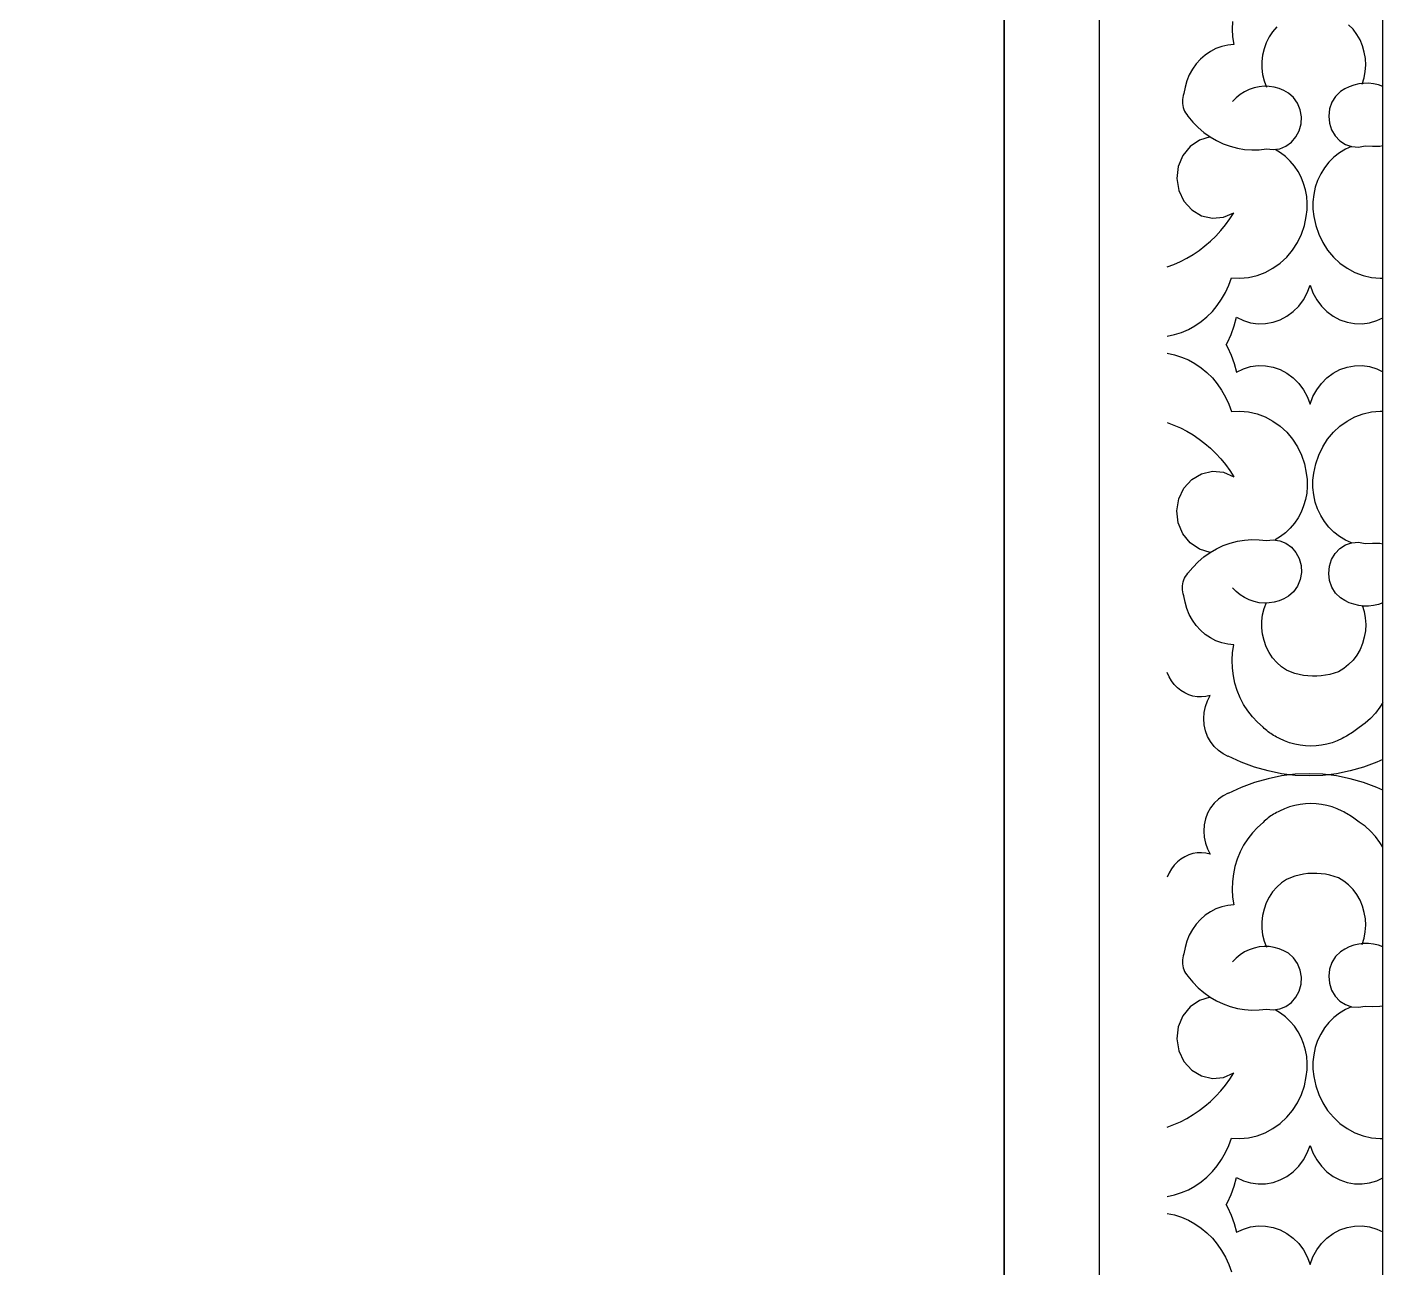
# Model space of a CAD drawing. Extents: x 1188826 to 1909461, y 608442 to 1651179.
# Drawn here: x 1660405.3 to 1660852.5, y 1030534 to 1030943.4 of the extents above; entities that cross this region are included whole.
import ezdxf

# ---------------------------------------------------------------- set-up
doc = ezdxf.new("R2010")
doc.units = 0
doc.header["$LTSCALE"] = 1000
doc.header["$MEASUREMENT"] = 0
doc.layers.add('窗', color=4, linetype='Continuous')
doc.layers.add('立面线', color=40, linetype='Continuous')

# ---------------------------------------------------------------- blocks, each defined once
blk = doc.blocks.new('EHYTERHT5EHTER')
at = {"layer": '窗', "ltscale": 3}
blk.add_lwpolyline([(77243.13, -229980.6), (76049.19, -229980.6), (76049.19, -231660.6), (77243.13, -231660.6)], close=True, dxfattribs=at)

msp = doc.modelspace()

# ---------------------------------------------------------------- linework, layer by layer
at = {"layer": '立面线'}
for p, q in [((1660727.68, 1028413.42), (1660727.66, 1032663.42)), ((1660758.89, 1032633.42), (1660758.89, 1028443.42)), ((1660852.52, 1028443.42), (1660852.52, 1032543.42)), ((1660802.91, 1030945.3), (1660802.82, 1030942.75)), ((1660802.82, 1030942.75), (1660802.97, 1030940.19)), ((1660817.52, 1030943.49), (1660816.16, 1030941.91)), ((1660842.67, 1030942.7), (1660841.23, 1030944.2)), ((1660843.93, 1030941.02), (1660842.67, 1030942.7)), ((1660802.97, 1030940.19), (1660803.34, 1030937.66)), ((1660814.04, 1030938.27), (1660813.31, 1030936.26)), ((1660814.99, 1030940.16), (1660814.04, 1030938.27)), ((1660816.16, 1030941.91), (1660814.99, 1030940.16)), ((1660844.98, 1030939.19), (1660843.93, 1030941.02)), ((1660845.8, 1030937.23), (1660844.98, 1030939.19)), ((1660793.91, 1030934.21), (1660792.34, 1030932.84)), ((1660795.62, 1030935.38), (1660793.91, 1030934.21)), ((1660797.44, 1030936.31), (1660795.62, 1030935.38)), ((1660799.35, 1030937.01), (1660797.44, 1030936.31)), ((1660801.33, 1030937.47), (1660799.35, 1030937.01)), ((1660803.34, 1030937.66), (1660801.33, 1030937.47)), ((1660812.82, 1030934.17), (1660812.58, 1030932.03)), ((1660813.31, 1030936.26), (1660812.82, 1030934.17)), ((1660846.4, 1030935.17), (1660845.8, 1030937.23)), ((1660846.75, 1030933.05), (1660846.4, 1030935.17)), ((1660789.71, 1030929.55), (1660788.68, 1030927.68)), ((1660790.93, 1030931.28), (1660789.71, 1030929.55)), ((1660792.34, 1030932.84), (1660790.93, 1030931.28)), ((1660812.58, 1030932.03), (1660812.59, 1030929.88)), ((1660812.59, 1030929.88), (1660812.85, 1030927.74)), ((1660846.7, 1030928.75), (1660846.85, 1030930.9)), ((1660846.85, 1030930.9), (1660846.75, 1030933.05)), ((1660787.86, 1030925.69), (1660787.27, 1030923.6)), ((1660788.68, 1030927.68), (1660787.86, 1030925.69)), ((1660812.85, 1030927.74), (1660813.35, 1030925.65)), ((1660813.35, 1030925.65), (1660814.09, 1030923.65)), ((1660844.56, 1030924.67), (1660842.97, 1030924.3)), ((1660846.18, 1030924.86), (1660844.56, 1030924.67)), ((1660845.67, 1030924.59), (1660846.31, 1030926.63)), ((1660847.81, 1030924.87), (1660846.18, 1030924.86)), ((1660846.31, 1030926.63), (1660846.7, 1030928.75)), ((1660849.44, 1030924.69), (1660847.81, 1030924.87)), ((1660851.03, 1030924.34), (1660849.44, 1030924.69)), ((1660852.52, 1030923.84), (1660851.03, 1030924.34)), ((1660786.52, 1030920.19), (1660786.42, 1030919.53)), ((1660786.68, 1030920.84), (1660786.52, 1030920.19)), ((1660786.9, 1030921.46), (1660786.68, 1030920.84)), ((1660787.27, 1030923.6), (1660786.9, 1030921.46)), ((1660804.16, 1030920.07), (1660802.95, 1030918.82)), ((1660805.49, 1030921.17), (1660804.16, 1030920.07)), ((1660806.93, 1030922.1), (1660805.49, 1030921.17)), ((1660808.45, 1030922.84), (1660806.93, 1030922.1)), ((1660810.05, 1030923.4), (1660808.45, 1030922.84)), ((1660811.69, 1030923.75), (1660810.05, 1030923.4)), ((1660813.36, 1030923.91), (1660811.69, 1030923.75)), ((1660815.03, 1030923.86), (1660813.36, 1030923.91)), ((1660816.69, 1030923.6), (1660815.03, 1030923.86)), ((1660818.31, 1030923.15), (1660816.69, 1030923.6)), ((1660819.87, 1030922.5), (1660818.31, 1030923.15)), ((1660821.36, 1030921.66), (1660819.87, 1030922.5)), ((1660823.04, 1030920.16), (1660821.36, 1030921.66)), ((1660824.35, 1030918.28), (1660823.04, 1030920.16)), ((1660836.91, 1030920.57), (1660835.7, 1030918.62)), ((1660838.52, 1030922.17), (1660836.91, 1030920.57)), ((1660839.93, 1030923.04), (1660838.52, 1030922.17)), ((1660841.42, 1030923.76), (1660839.93, 1030923.04)), ((1660842.97, 1030924.3), (1660841.42, 1030923.76)), ((1660786.42, 1030919.53), (1660786.38, 1030918.86)), ((1660786.38, 1030918.86), (1660786.41, 1030918.2)), ((1660786.41, 1030918.2), (1660786.49, 1030917.53)), ((1660786.49, 1030917.53), (1660786.64, 1030916.88)), ((1660786.64, 1030916.88), (1660786.85, 1030916.25)), ((1660786.85, 1030916.25), (1660787.12, 1030915.65)), ((1660787.12, 1030915.65), (1660787.44, 1030915.08)), ((1660825.23, 1030916.13), (1660824.35, 1030918.28)), ((1660825.63, 1030913.82), (1660825.23, 1030916.13)), ((1660834.93, 1030916.42), (1660834.65, 1030914.08)), ((1660835.7, 1030918.62), (1660834.93, 1030916.42)), ((1660787.44, 1030915.08), (1660787.82, 1030914.55)), ((1660787.82, 1030914.55), (1660788.24, 1030914.06)), ((1660788.24, 1030914.06), (1660789.85, 1030912.1)), ((1660789.85, 1030912.1), (1660791.61, 1030910.3)), ((1660824.91, 1030909.21), (1660825.52, 1030911.47)), ((1660825.52, 1030911.47), (1660825.63, 1030913.82)), ((1660834.65, 1030914.08), (1660834.88, 1030911.74)), ((1660834.88, 1030911.74), (1660835.6, 1030909.52)), ((1660791.61, 1030910.3), (1660793.5, 1030908.67)), ((1660795.6, 1030907.17), (1660792.05, 1030906.12)), ((1660793.5, 1030908.67), (1660795.52, 1030907.22)), ((1660795.52, 1030907.22), (1660795.6, 1030907.17)), ((1660795.6, 1030907.17), (1660797.65, 1030905.97)), ((1660822.36, 1030905.43), (1660823.84, 1030907.16)), ((1660823.84, 1030907.16), (1660824.91, 1030909.21)), ((1660835.6, 1030909.52), (1660836.78, 1030907.54)), ((1660836.78, 1030907.54), (1660838.35, 1030905.91)), ((1660788.94, 1030904), (1660786.53, 1030901)), ((1660792.05, 1030906.12), (1660788.94, 1030904)), ((1660797.65, 1030905.97), (1660799.87, 1030904.93)), ((1660799.87, 1030904.93), (1660802.17, 1030904.09)), ((1660802.17, 1030904.09), (1660804.52, 1030903.47)), ((1660804.52, 1030903.47), (1660806.92, 1030903.08)), ((1660806.92, 1030903.08), (1660809.34, 1030902.91)), ((1660809.34, 1030902.91), (1660811.76, 1030902.97)), ((1660811.76, 1030902.97), (1660814.17, 1030903.25)), ((1660814.17, 1030903.25), (1660816.34, 1030903)), ((1660816.34, 1030903), (1660818.5, 1030903.3)), ((1660818.77, 1030901.95), (1660816.99, 1030903.03)), ((1660818.5, 1030903.3), (1660820.55, 1030904.12)), ((1660820.55, 1030904.12), (1660822.36, 1030905.43)), ((1660840.14, 1030903.1), (1660838.18, 1030901.92)), ((1660838.35, 1030905.91), (1660840.22, 1030904.71)), ((1660842.22, 1030904.02), (1660840.14, 1030903.1)), ((1660840.22, 1030904.71), (1660842.22, 1030904.02)), ((1660842.22, 1030904.02), (1660842.3, 1030904)), ((1660842.3, 1030904), (1660844.48, 1030903.84)), ((1660844.48, 1030903.84), (1660846.63, 1030904.22)), ((1660846.63, 1030904.22), (1660849.05, 1030904.08)), ((1660849.05, 1030904.08), (1660851.48, 1030904.16)), ((1660851.48, 1030904.16), (1660852.52, 1030904.3)), ((1660786.53, 1030901), (1660785.05, 1030897.37)), ((1660820.44, 1030900.67), (1660818.77, 1030901.95)), ((1660821.97, 1030899.2), (1660820.44, 1030900.67)), ((1660823.34, 1030897.56), (1660821.97, 1030899.2)), ((1660824.54, 1030895.77), (1660823.34, 1030897.56)), ((1660834.72, 1030898.85), (1660833.26, 1030897)), ((1660836.37, 1030900.49), (1660834.72, 1030898.85)), ((1660838.18, 1030901.92), (1660836.37, 1030900.49)), ((1660785.05, 1030897.37), (1660784.61, 1030893.42)), ((1660784.61, 1030893.42), (1660785.25, 1030889.51)), ((1660825.56, 1030893.86), (1660824.54, 1030895.77)), ((1660826.38, 1030891.83), (1660825.56, 1030893.86)), ((1660832.02, 1030894.99), (1660831, 1030892.83)), ((1660833.26, 1030897), (1660832.02, 1030894.99)), ((1660785.25, 1030889.51), (1660786.92, 1030885.98)), ((1660826.99, 1030889.73), (1660826.38, 1030891.83)), ((1660827.39, 1030887.56), (1660826.99, 1030889.73)), ((1660830.23, 1030890.55), (1660829.71, 1030888.2)), ((1660831, 1030892.83), (1660830.23, 1030890.55)), ((1660786.92, 1030885.98), (1660789.48, 1030883.12)), ((1660827.57, 1030885.36), (1660827.39, 1030887.56)), ((1660827.53, 1030883.16), (1660827.57, 1030885.36)), ((1660829.71, 1030888.2), (1660829.46, 1030885.79)), ((1660829.46, 1030885.79), (1660829.47, 1030883.37)), ((1660789.48, 1030883.12), (1660792.7, 1030881.19)), ((1660792.7, 1030881.19), (1660796.3, 1030880.36)), ((1660796.3, 1030880.36), (1660799.97, 1030880.7)), ((1660799.97, 1030880.7), (1660803.38, 1030882.18)), ((1660800.58, 1030878.14), (1660802.03, 1030880.12)), ((1660802.03, 1030880.12), (1660803.38, 1030882.18)), ((1660826.63, 1030877.97), (1660827.27, 1030880.97)), ((1660827.27, 1030880.97), (1660827.53, 1030883.16)), ((1660829.47, 1030883.37), (1660829.74, 1030880.97)), ((1660829.74, 1030880.97), (1660830.38, 1030877.97)), ((1660797.37, 1030874.47), (1660799.02, 1030876.26)), ((1660799.02, 1030876.26), (1660800.58, 1030878.14)), ((1660825.64, 1030875.08), (1660826.63, 1030877.97)), ((1660830.38, 1030877.97), (1660831.37, 1030875.08)), ((1660791.9, 1030869.75), (1660793.81, 1030871.22)), ((1660793.81, 1030871.22), (1660795.63, 1030872.79)), ((1660795.63, 1030872.79), (1660797.37, 1030874.47)), ((1660822.7, 1030869.82), (1660824.32, 1030872.35)), ((1660824.32, 1030872.35), (1660825.64, 1030875.08)), ((1660831.37, 1030875.08), (1660832.68, 1030872.35)), ((1660832.68, 1030872.35), (1660834.31, 1030869.82)), ((1660785.77, 1030866.09), (1660787.88, 1030867.19)), ((1660787.88, 1030867.19), (1660789.92, 1030868.41)), ((1660789.92, 1030868.41), (1660791.9, 1030869.75)), ((1660818.64, 1030865.52), (1660820.8, 1030867.53)), ((1660820.8, 1030867.53), (1660822.7, 1030869.82)), ((1660834.31, 1030869.82), (1660836.21, 1030867.53)), ((1660836.21, 1030867.53), (1660838.37, 1030865.52)), ((1660781.41, 1030864.29), (1660783.62, 1030865.12)), ((1660783.62, 1030865.12), (1660785.77, 1030866.09)), ((1660811.02, 1030861.44), (1660813.71, 1030862.45)), ((1660813.71, 1030862.45), (1660816.27, 1030863.82)), ((1660816.27, 1030863.82), (1660818.64, 1030865.52)), ((1660838.37, 1030865.52), (1660840.74, 1030863.82)), ((1660840.74, 1030863.82), (1660843.29, 1030862.45)), ((1660843.29, 1030862.45), (1660845.99, 1030861.44)), ((1660800.61, 1030855.88), (1660801.68, 1030858.23)), ((1660801.68, 1030858.23), (1660802.54, 1030860.67)), ((1660802.54, 1030860.67), (1660805.39, 1030860.54)), ((1660805.39, 1030860.54), (1660808.23, 1030860.8)), ((1660808.23, 1030860.8), (1660811.02, 1030861.44)), ((1660827.57, 1030855.77), (1660828.5, 1030858.25)), ((1660828.5, 1030858.25), (1660829.44, 1030855.77)), ((1660845.99, 1030861.44), (1660848.78, 1030860.8)), ((1660848.78, 1030860.8), (1660851.62, 1030860.54)), ((1660851.62, 1030860.54), (1660852.52, 1030860.58)), ((1660797.9, 1030851.55), (1660799.34, 1030853.65)), ((1660799.34, 1030853.65), (1660800.61, 1030855.88)), ((1660824.75, 1030851.38), (1660826.31, 1030853.46)), ((1660826.31, 1030853.46), (1660827.57, 1030855.77)), ((1660829.44, 1030855.77), (1660830.7, 1030853.46)), ((1660830.7, 1030853.46), (1660832.26, 1030851.38)), ((1660794.5, 1030847.83), (1660796.27, 1030849.61)), ((1660796.27, 1030849.61), (1660797.9, 1030851.55)), ((1660820.88, 1030848.04), (1660822.93, 1030849.55)), ((1660822.93, 1030849.55), (1660824.75, 1030851.38)), ((1660832.26, 1030851.38), (1660834.08, 1030849.55)), ((1660834.08, 1030849.55), (1660836.13, 1030848.04)), ((1660788.36, 1030843.65), (1660790.52, 1030844.84)), ((1660790.52, 1030844.84), (1660792.57, 1030846.24)), ((1660792.57, 1030846.24), (1660794.5, 1030847.83)), ((1660802.51, 1030842.03), (1660803.5, 1030844.79)), ((1660803.5, 1030844.79), (1660804.23, 1030847.65)), ((1660804.23, 1030847.65), (1660806.5, 1030846.57)), ((1660806.5, 1030846.57), (1660808.89, 1030845.86)), ((1660808.89, 1030845.86), (1660811.36, 1030845.53)), ((1660811.36, 1030845.53), (1660813.84, 1030845.59)), ((1660813.84, 1030845.59), (1660816.29, 1030846.03)), ((1660816.29, 1030846.03), (1660818.65, 1030846.85)), ((1660818.65, 1030846.85), (1660820.88, 1030848.04)), ((1660836.13, 1030848.04), (1660838.36, 1030846.85)), ((1660838.36, 1030846.85), (1660840.72, 1030846.03)), ((1660840.72, 1030846.03), (1660843.17, 1030845.59)), ((1660843.17, 1030845.59), (1660845.65, 1030845.53)), ((1660845.65, 1030845.53), (1660848.11, 1030845.86)), ((1660848.11, 1030845.86), (1660850.51, 1030846.57)), ((1660850.51, 1030846.57), (1660852.52, 1030847.53)), ((1660781.41, 1030841.43), (1660783.79, 1030841.94)), ((1660783.79, 1030841.94), (1660786.11, 1030842.68)), ((1660786.11, 1030842.68), (1660788.36, 1030843.65)), ((1660800.79, 1030838.62), (1660801.26, 1030839.39)), ((1660801.26, 1030839.39), (1660802.51, 1030842.03)), ((1660781.41, 1030835.81), (1660783.79, 1030835.3)), ((1660783.79, 1030835.3), (1660786.11, 1030834.55)), ((1660800.79, 1030838.62), (1660801.26, 1030837.84)), ((1660801.26, 1030837.84), (1660802.51, 1030835.2)), ((1660802.51, 1030835.2), (1660803.5, 1030832.44)), ((1660786.11, 1030834.55), (1660788.36, 1030833.58)), ((1660788.36, 1030833.58), (1660790.52, 1030832.4)), ((1660790.52, 1030832.4), (1660792.57, 1030831)), ((1660792.57, 1030831), (1660794.5, 1030829.41)), ((1660803.5, 1030832.44), (1660804.23, 1030829.58)), ((1660804.23, 1030829.58), (1660806.5, 1030830.66)), ((1660806.5, 1030830.66), (1660808.89, 1030831.38)), ((1660808.89, 1030831.38), (1660811.36, 1030831.71)), ((1660811.36, 1030831.71), (1660813.84, 1030831.65)), ((1660813.84, 1030831.65), (1660816.29, 1030831.21)), ((1660816.29, 1030831.21), (1660818.65, 1030830.38)), ((1660838.36, 1030830.38), (1660840.72, 1030831.21)), ((1660840.72, 1030831.21), (1660843.17, 1030831.65)), ((1660843.17, 1030831.65), (1660845.65, 1030831.71)), ((1660845.65, 1030831.71), (1660848.11, 1030831.38)), ((1660848.11, 1030831.38), (1660850.51, 1030830.66)), ((1660850.51, 1030830.66), (1660852.52, 1030829.71)), ((1660794.5, 1030829.41), (1660796.27, 1030827.63)), ((1660796.27, 1030827.63), (1660797.9, 1030825.68)), ((1660818.65, 1030830.38), (1660820.88, 1030829.2)), ((1660820.88, 1030829.2), (1660822.93, 1030827.68)), ((1660822.93, 1030827.68), (1660824.75, 1030825.86)), ((1660832.26, 1030825.86), (1660834.08, 1030827.68)), ((1660834.08, 1030827.68), (1660836.13, 1030829.2)), ((1660836.13, 1030829.2), (1660838.36, 1030830.38)), ((1660797.9, 1030825.68), (1660799.34, 1030823.58)), ((1660799.34, 1030823.58), (1660800.61, 1030821.35)), ((1660824.75, 1030825.86), (1660826.31, 1030823.77)), ((1660826.31, 1030823.77), (1660827.57, 1030821.47)), ((1660829.44, 1030821.47), (1660830.7, 1030823.77)), ((1660830.7, 1030823.77), (1660832.26, 1030825.86)), ((1660800.61, 1030821.35), (1660801.68, 1030819)), ((1660801.68, 1030819), (1660802.54, 1030816.56)), ((1660827.57, 1030821.47), (1660828.5, 1030818.98)), ((1660828.5, 1030818.98), (1660829.44, 1030821.47)), ((1660781.41, 1030812.95), (1660783.62, 1030812.11)), ((1660802.54, 1030816.56), (1660805.39, 1030816.69)), ((1660805.39, 1030816.69), (1660808.23, 1030816.44)), ((1660808.23, 1030816.44), (1660811.02, 1030815.8)), ((1660811.02, 1030815.8), (1660813.71, 1030814.79)), ((1660813.71, 1030814.79), (1660816.27, 1030813.42)), ((1660816.27, 1030813.42), (1660818.64, 1030811.72)), ((1660838.37, 1030811.72), (1660840.74, 1030813.42)), ((1660840.74, 1030813.42), (1660843.29, 1030814.79)), ((1660843.29, 1030814.79), (1660845.99, 1030815.8)), ((1660845.99, 1030815.8), (1660848.78, 1030816.44)), ((1660848.78, 1030816.44), (1660851.62, 1030816.69)), ((1660851.62, 1030816.69), (1660852.52, 1030816.65)), ((1660783.62, 1030812.11), (1660785.77, 1030811.14)), ((1660785.77, 1030811.14), (1660787.88, 1030810.05)), ((1660787.88, 1030810.05), (1660789.92, 1030808.83)), ((1660789.92, 1030808.83), (1660791.9, 1030807.48)), ((1660818.64, 1030811.72), (1660820.8, 1030809.7)), ((1660820.8, 1030809.7), (1660822.7, 1030807.41)), ((1660834.31, 1030807.41), (1660836.21, 1030809.7)), ((1660836.21, 1030809.7), (1660838.37, 1030811.72)), ((1660791.9, 1030807.48), (1660793.81, 1030806.02)), ((1660793.81, 1030806.02), (1660795.63, 1030804.45)), ((1660795.63, 1030804.45), (1660797.37, 1030802.76)), ((1660822.7, 1030807.41), (1660824.32, 1030804.88)), ((1660824.32, 1030804.88), (1660825.64, 1030802.15)), ((1660831.37, 1030802.15), (1660832.68, 1030804.88)), ((1660832.68, 1030804.88), (1660834.31, 1030807.41)), ((1660797.37, 1030802.76), (1660799.02, 1030800.98)), ((1660799.02, 1030800.98), (1660800.58, 1030799.09)), ((1660825.64, 1030802.15), (1660826.63, 1030799.27)), ((1660826.63, 1030799.27), (1660827.27, 1030796.27)), ((1660829.74, 1030796.27), (1660830.38, 1030799.27)), ((1660830.38, 1030799.27), (1660831.37, 1030802.15)), ((1660789.48, 1030794.12), (1660792.7, 1030796.04)), ((1660792.7, 1030796.04), (1660796.3, 1030796.88)), ((1660796.3, 1030796.88), (1660799.97, 1030796.54)), ((1660799.97, 1030796.54), (1660803.38, 1030795.06)), ((1660800.58, 1030799.09), (1660802.03, 1030797.12)), ((1660802.03, 1030797.12), (1660803.38, 1030795.06)), ((1660827.27, 1030796.27), (1660827.53, 1030794.08)), ((1660829.47, 1030793.87), (1660829.74, 1030796.27)), ((1660785.25, 1030787.72), (1660786.92, 1030791.26)), ((1660786.92, 1030791.26), (1660789.48, 1030794.12)), ((1660827.57, 1030791.87), (1660827.39, 1030789.67)), ((1660827.53, 1030794.08), (1660827.57, 1030791.87)), ((1660829.46, 1030791.44), (1660829.47, 1030793.87)), ((1660829.71, 1030789.04), (1660829.46, 1030791.44)), ((1660784.61, 1030783.81), (1660785.25, 1030787.72)), ((1660826.99, 1030787.51), (1660826.38, 1030785.4)), ((1660827.39, 1030789.67), (1660826.99, 1030787.51)), ((1660830.23, 1030786.68), (1660829.71, 1030789.04)), ((1660831, 1030784.41), (1660830.23, 1030786.68)), ((1660785.05, 1030779.87), (1660784.61, 1030783.81)), ((1660824.54, 1030781.46), (1660823.34, 1030779.67)), ((1660825.56, 1030783.38), (1660824.54, 1030781.46)), ((1660826.38, 1030785.4), (1660825.56, 1030783.38)), ((1660832.02, 1030782.25), (1660831, 1030784.41)), ((1660833.26, 1030780.23), (1660832.02, 1030782.25)), ((1660786.53, 1030776.24), (1660785.05, 1030779.87)), ((1660821.97, 1030778.04), (1660820.44, 1030776.57)), ((1660823.34, 1030779.67), (1660821.97, 1030778.04)), ((1660834.72, 1030778.39), (1660833.26, 1030780.23)), ((1660836.37, 1030776.74), (1660834.72, 1030778.39)), ((1660788.94, 1030773.23), (1660786.53, 1030776.24)), ((1660792.05, 1030771.11), (1660788.94, 1030773.23)), ((1660797.65, 1030771.26), (1660799.87, 1030772.31)), ((1660799.87, 1030772.31), (1660802.17, 1030773.15)), ((1660802.17, 1030773.15), (1660804.52, 1030773.76)), ((1660804.52, 1030773.76), (1660806.92, 1030774.16)), ((1660806.92, 1030774.16), (1660809.34, 1030774.33)), ((1660809.34, 1030774.33), (1660811.76, 1030774.27)), ((1660811.76, 1030774.27), (1660814.17, 1030773.98)), ((1660814.17, 1030773.98), (1660816.34, 1030774.23)), ((1660816.34, 1030774.23), (1660818.5, 1030773.94)), ((1660818.77, 1030775.29), (1660816.99, 1030774.2)), ((1660818.5, 1030773.94), (1660820.55, 1030773.12)), ((1660820.44, 1030776.57), (1660818.77, 1030775.29)), ((1660820.55, 1030773.12), (1660822.36, 1030771.8)), ((1660838.18, 1030775.32), (1660836.37, 1030776.74)), ((1660840.14, 1030774.14), (1660838.18, 1030775.32)), ((1660838.35, 1030771.33), (1660840.22, 1030772.53)), ((1660842.22, 1030773.21), (1660840.14, 1030774.14)), ((1660840.22, 1030772.53), (1660842.22, 1030773.21)), ((1660842.22, 1030773.21), (1660842.3, 1030773.23)), ((1660842.3, 1030773.23), (1660844.48, 1030773.4)), ((1660844.48, 1030773.4), (1660846.63, 1030773.02)), ((1660846.63, 1030773.02), (1660849.05, 1030773.16)), ((1660849.05, 1030773.16), (1660851.48, 1030773.07)), ((1660851.48, 1030773.07), (1660852.52, 1030772.94)), ((1660791.61, 1030766.94), (1660793.5, 1030768.57)), ((1660795.6, 1030770.07), (1660792.05, 1030771.11)), ((1660793.5, 1030768.57), (1660795.52, 1030770.01)), ((1660795.52, 1030770.01), (1660795.6, 1030770.07)), ((1660795.6, 1030770.07), (1660797.65, 1030771.26)), ((1660822.36, 1030771.8), (1660823.84, 1030770.08)), ((1660823.84, 1030770.08), (1660824.91, 1030768.03)), ((1660824.91, 1030768.03), (1660825.52, 1030765.77)), ((1660835.6, 1030767.71), (1660836.78, 1030769.69)), ((1660836.78, 1030769.69), (1660838.35, 1030771.33)), ((1660788.24, 1030763.18), (1660789.85, 1030765.14)), ((1660789.85, 1030765.14), (1660791.61, 1030766.94)), ((1660825.63, 1030763.42), (1660825.23, 1030761.11)), ((1660825.52, 1030765.77), (1660825.63, 1030763.42)), ((1660834.65, 1030763.15), (1660834.88, 1030765.49)), ((1660834.88, 1030765.49), (1660835.6, 1030767.71)), ((1660786.38, 1030758.37), (1660786.41, 1030759.04)), ((1660786.41, 1030759.04), (1660786.49, 1030759.7)), ((1660786.49, 1030759.7), (1660786.64, 1030760.35)), ((1660786.64, 1030760.35), (1660786.85, 1030760.98)), ((1660786.85, 1030760.98), (1660787.12, 1030761.58)), ((1660787.12, 1030761.58), (1660787.44, 1030762.16)), ((1660787.44, 1030762.16), (1660787.82, 1030762.69)), ((1660787.82, 1030762.69), (1660788.24, 1030763.18)), ((1660824.35, 1030758.95), (1660823.04, 1030757.08)), ((1660825.23, 1030761.11), (1660824.35, 1030758.95)), ((1660834.93, 1030760.82), (1660834.65, 1030763.15)), ((1660835.7, 1030758.61), (1660834.93, 1030760.82)), ((1660786.42, 1030757.7), (1660786.38, 1030758.37)), ((1660786.52, 1030757.04), (1660786.42, 1030757.7)), ((1660786.68, 1030756.4), (1660786.52, 1030757.04)), ((1660786.9, 1030755.77), (1660786.68, 1030756.4)), ((1660787.27, 1030753.63), (1660786.9, 1030755.77)), ((1660804.16, 1030757.16), (1660802.95, 1030758.42)), ((1660805.49, 1030756.07), (1660804.16, 1030757.16)), ((1660806.93, 1030755.14), (1660805.49, 1030756.07)), ((1660808.45, 1030754.39), (1660806.93, 1030755.14)), ((1660810.05, 1030753.84), (1660808.45, 1030754.39)), ((1660819.87, 1030754.74), (1660818.31, 1030754.09)), ((1660821.36, 1030755.58), (1660819.87, 1030754.74)), ((1660823.04, 1030757.08), (1660821.36, 1030755.58)), ((1660836.91, 1030756.66), (1660835.7, 1030758.61)), ((1660838.52, 1030755.07), (1660836.91, 1030756.66)), ((1660839.93, 1030754.19), (1660838.52, 1030755.07)), ((1660787.86, 1030751.55), (1660787.27, 1030753.63)), ((1660788.68, 1030749.56), (1660787.86, 1030751.55)), ((1660811.69, 1030753.48), (1660810.05, 1030753.84)), ((1660813.36, 1030753.33), (1660811.69, 1030753.48)), ((1660812.85, 1030749.5), (1660813.35, 1030751.58)), ((1660813.35, 1030751.58), (1660814.09, 1030753.58)), ((1660815.03, 1030753.38), (1660813.36, 1030753.33)), ((1660816.69, 1030753.63), (1660815.03, 1030753.38)), ((1660818.31, 1030754.09), (1660816.69, 1030753.63)), ((1660841.42, 1030753.48), (1660839.93, 1030754.19)), ((1660842.97, 1030752.94), (1660841.42, 1030753.48)), ((1660844.56, 1030752.57), (1660842.97, 1030752.94)), ((1660846.18, 1030752.38), (1660844.56, 1030752.57)), ((1660845.67, 1030752.64), (1660846.31, 1030750.6)), ((1660847.81, 1030752.37), (1660846.18, 1030752.38)), ((1660846.31, 1030750.6), (1660846.7, 1030748.49)), ((1660849.44, 1030752.54), (1660847.81, 1030752.37)), ((1660851.03, 1030752.89), (1660849.44, 1030752.54)), ((1660852.52, 1030753.4), (1660851.03, 1030752.89)), ((1660789.71, 1030747.68), (1660788.68, 1030749.56)), ((1660790.93, 1030745.96), (1660789.71, 1030747.68)), ((1660792.34, 1030744.39), (1660790.93, 1030745.96)), ((1660812.58, 1030745.2), (1660812.59, 1030747.36)), ((1660812.59, 1030747.36), (1660812.85, 1030749.5)), ((1660846.7, 1030748.49), (1660846.85, 1030746.34)), ((1660846.85, 1030746.34), (1660846.75, 1030744.19)), ((1660793.91, 1030743.02), (1660792.34, 1030744.39)), ((1660795.62, 1030741.86), (1660793.91, 1030743.02)), ((1660797.44, 1030740.92), (1660795.62, 1030741.86)), ((1660812.82, 1030743.06), (1660812.58, 1030745.2)), ((1660813.31, 1030740.97), (1660812.82, 1030743.06)), ((1660814.04, 1030738.97), (1660813.31, 1030740.97)), ((1660846.4, 1030742.07), (1660845.8, 1030740.01)), ((1660846.75, 1030744.19), (1660846.4, 1030742.07)), ((1660799.35, 1030740.22), (1660797.44, 1030740.92)), ((1660801.33, 1030739.77), (1660799.35, 1030740.22)), ((1660803.34, 1030739.57), (1660801.33, 1030739.77)), ((1660802.82, 1030734.49), (1660802.97, 1030737.04)), ((1660802.97, 1030737.04), (1660803.34, 1030739.57)), ((1660814.99, 1030737.07), (1660814.04, 1030738.97)), ((1660816.16, 1030735.32), (1660814.99, 1030737.07)), ((1660844.98, 1030738.05), (1660843.93, 1030736.21)), ((1660845.8, 1030740.01), (1660844.98, 1030738.05)), ((1660802.91, 1030731.93), (1660802.82, 1030734.49)), ((1660817.52, 1030733.75), (1660816.16, 1030735.32)), ((1660819.05, 1030732.36), (1660817.52, 1030733.75)), ((1660820.73, 1030731.2), (1660819.05, 1030732.36)), ((1660841.23, 1030733.04), (1660839.63, 1030731.75)), ((1660842.67, 1030734.54), (1660841.23, 1030733.04)), ((1660843.93, 1030736.21), (1660842.67, 1030734.54)), ((1660782.02, 1030729.02), (1660781.41, 1030730.43)), ((1660782.79, 1030727.71), (1660782.02, 1030729.02)), ((1660783.7, 1030726.5), (1660782.79, 1030727.71)), ((1660803.21, 1030729.4), (1660802.91, 1030731.93)), ((1660803.74, 1030726.9), (1660803.21, 1030729.4)), ((1660822.1, 1030730.63), (1660820.73, 1030731.2)), ((1660823.5, 1030730.16), (1660822.1, 1030730.63)), ((1660824.92, 1030729.78), (1660823.5, 1030730.16)), ((1660826.36, 1030729.49), (1660824.92, 1030729.78)), ((1660827.81, 1030729.3), (1660826.36, 1030729.49)), ((1660829.27, 1030729.21), (1660827.81, 1030729.3)), ((1660830.73, 1030729.21), (1660829.27, 1030729.21)), ((1660832.19, 1030729.32), (1660830.73, 1030729.21)), ((1660833.65, 1030729.52), (1660832.19, 1030729.32)), ((1660835.08, 1030729.81), (1660833.65, 1030729.52)), ((1660836.5, 1030730.2), (1660835.08, 1030729.81)), ((1660837.89, 1030730.69), (1660836.5, 1030730.2)), ((1660839.63, 1030731.75), (1660837.89, 1030730.69)), ((1660784.74, 1030725.42), (1660783.7, 1030726.5)), ((1660785.9, 1030724.49), (1660784.74, 1030725.42)), ((1660787.15, 1030723.71), (1660785.9, 1030724.49)), ((1660788.48, 1030723.11), (1660787.15, 1030723.71)), ((1660789.86, 1030722.68), (1660788.48, 1030723.11)), ((1660804.48, 1030724.47), (1660803.74, 1030726.9)), ((1660805.44, 1030722.13), (1660804.48, 1030724.47)), ((1660791.29, 1030722.44), (1660789.86, 1030722.68)), ((1660792.73, 1030722.39), (1660791.29, 1030722.44)), ((1660794.17, 1030722.53), (1660792.73, 1030722.39)), ((1660793.55, 1030717.24), (1660793.96, 1030719.22)), ((1660793.96, 1030719.22), (1660794.64, 1030721.1)), ((1660795.58, 1030722.85), (1660794.17, 1030722.53)), ((1660794.64, 1030721.1), (1660795.58, 1030722.85)), ((1660806.59, 1030719.89), (1660805.44, 1030722.13)), ((1660807.94, 1030717.79), (1660806.59, 1030719.89)), ((1660851.54, 1030718.99), (1660850.08, 1030717.05)), ((1660852.52, 1030720.6), (1660851.54, 1030718.99)), ((1660793.42, 1030715.23), (1660793.55, 1030717.24)), ((1660793.57, 1030713.21), (1660793.42, 1030715.23)), ((1660809.47, 1030715.83), (1660807.94, 1030717.79)), ((1660811.16, 1030714.03), (1660809.47, 1030715.83)), ((1660848.43, 1030715.27), (1660846.64, 1030713.68)), ((1660850.08, 1030717.05), (1660848.43, 1030715.27)), ((1660794.01, 1030711.24), (1660793.57, 1030713.21)), ((1660794.71, 1030709.37), (1660794.01, 1030711.24)), ((1660813, 1030712.42), (1660811.16, 1030714.03)), ((1660813.4, 1030712.02), (1660813, 1030712.42)), ((1660813.81, 1030711.64), (1660813.4, 1030712.02)), ((1660814.23, 1030711.27), (1660813.81, 1030711.64)), ((1660814.66, 1030710.92), (1660814.23, 1030711.27)), ((1660815.1, 1030710.59), (1660814.66, 1030710.92)), ((1660815.56, 1030710.27), (1660815.1, 1030710.59)), ((1660816.02, 1030709.96), (1660815.56, 1030710.27)), ((1660816.49, 1030709.67), (1660816.02, 1030709.96)), ((1660816.97, 1030709.4), (1660816.49, 1030709.67)), ((1660841.05, 1030709.76), (1660840.57, 1030709.48)), ((1660841.52, 1030710.05), (1660841.05, 1030709.76)), ((1660841.99, 1030710.34), (1660841.52, 1030710.05)), ((1660842.45, 1030710.65), (1660841.99, 1030710.34)), ((1660842.91, 1030710.96), (1660842.45, 1030710.65)), ((1660843.37, 1030711.28), (1660842.91, 1030710.96)), ((1660843.82, 1030711.61), (1660843.37, 1030711.28)), ((1660844.26, 1030711.95), (1660843.82, 1030711.61)), ((1660844.7, 1030712.29), (1660844.26, 1030711.95)), ((1660846.64, 1030713.68), (1660844.7, 1030712.29)), ((1660795.67, 1030707.63), (1660794.71, 1030709.37)), ((1660796.86, 1030706.07), (1660795.67, 1030707.63)), ((1660798.25, 1030704.72), (1660796.86, 1030706.07)), ((1660817.46, 1030709.15), (1660816.97, 1030709.4)), ((1660817.95, 1030708.91), (1660817.46, 1030709.15)), ((1660818.45, 1030708.7), (1660817.95, 1030708.91)), ((1660820.09, 1030707.93), (1660818.45, 1030708.7)), ((1660821.77, 1030707.29), (1660820.09, 1030707.93)), ((1660823.49, 1030706.79), (1660821.77, 1030707.29)), ((1660825.24, 1030706.43), (1660823.49, 1030706.79)), ((1660827, 1030706.22), (1660825.24, 1030706.43)), ((1660828.78, 1030706.15), (1660827, 1030706.22)), ((1660830.56, 1030706.22), (1660828.78, 1030706.15)), ((1660832.33, 1030706.43), (1660830.56, 1030706.22)), ((1660834.08, 1030706.79), (1660832.33, 1030706.43)), ((1660835.8, 1030707.29), (1660834.08, 1030706.79)), ((1660837.48, 1030707.93), (1660835.8, 1030707.29)), ((1660839.11, 1030708.7), (1660837.48, 1030707.93)), ((1660839.6, 1030708.95), (1660839.11, 1030708.7)), ((1660840.09, 1030709.21), (1660839.6, 1030708.95)), ((1660840.57, 1030709.48), (1660840.09, 1030709.21)), ((1660799.82, 1030703.61), (1660798.25, 1030704.72)), ((1660801.53, 1030702.77), (1660799.82, 1030703.61)), ((1660805.83, 1030700.84), (1660801.53, 1030702.81)), ((1660810.21, 1030699.22), (1660805.83, 1030700.84)), ((1660850.52, 1030700.84), (1660846.14, 1030699.22)), ((1660852.52, 1030701.76), (1660850.52, 1030700.84)), ((1660814.64, 1030697.96), (1660810.21, 1030699.22)), ((1660819.13, 1030697.05), (1660814.64, 1030697.96)), ((1660819.13, 1030696.32), (1660814.64, 1030695.41)), ((1660823.64, 1030696.5), (1660819.13, 1030697.05)), ((1660823.64, 1030696.87), (1660819.13, 1030696.32)), ((1660828.17, 1030697.05), (1660823.64, 1030696.87)), ((1660828.17, 1030696.32), (1660823.64, 1030696.5)), ((1660832.7, 1030696.87), (1660828.17, 1030697.05)), ((1660832.7, 1030696.5), (1660828.17, 1030696.32)), ((1660837.22, 1030697.05), (1660832.7, 1030696.5)), ((1660837.22, 1030696.32), (1660832.7, 1030696.87)), ((1660841.7, 1030697.96), (1660837.22, 1030697.05)), ((1660841.7, 1030695.41), (1660837.22, 1030696.32)), ((1660846.14, 1030699.22), (1660841.7, 1030697.96)), ((1660805.83, 1030692.52), (1660801.53, 1030690.55)), ((1660810.21, 1030694.15), (1660805.83, 1030692.52)), ((1660814.64, 1030695.41), (1660810.21, 1030694.15)), ((1660846.14, 1030694.15), (1660841.7, 1030695.41)), ((1660850.52, 1030692.52), (1660846.14, 1030694.15)), ((1660852.52, 1030691.6), (1660850.52, 1030692.52)), ((1660798.25, 1030688.65), (1660796.86, 1030687.3)), ((1660799.82, 1030689.75), (1660798.25, 1030688.65)), ((1660801.53, 1030690.59), (1660799.82, 1030689.75)), ((1660794.71, 1030684), (1660794.01, 1030682.12)), ((1660795.67, 1030685.74), (1660794.71, 1030684)), ((1660796.86, 1030687.3), (1660795.67, 1030685.74)), ((1660815.56, 1030683.1), (1660815.1, 1030682.78)), ((1660816.02, 1030683.41), (1660815.56, 1030683.1)), ((1660816.49, 1030683.7), (1660816.02, 1030683.41)), ((1660816.97, 1030683.97), (1660816.49, 1030683.7)), ((1660817.46, 1030684.22), (1660816.97, 1030683.97)), ((1660817.95, 1030684.45), (1660817.46, 1030684.22)), ((1660818.45, 1030684.67), (1660817.95, 1030684.45)), ((1660820.09, 1030685.44), (1660818.45, 1030684.67)), ((1660821.77, 1030686.08), (1660820.09, 1030685.44)), ((1660823.49, 1030686.58), (1660821.77, 1030686.08)), ((1660825.24, 1030686.93), (1660823.49, 1030686.58)), ((1660827, 1030687.15), (1660825.24, 1030686.93)), ((1660828.78, 1030687.22), (1660827, 1030687.15)), ((1660830.56, 1030687.15), (1660828.78, 1030687.22)), ((1660832.33, 1030686.93), (1660830.56, 1030687.15)), ((1660834.08, 1030686.58), (1660832.33, 1030686.93)), ((1660835.8, 1030686.08), (1660834.08, 1030686.58)), ((1660837.48, 1030685.44), (1660835.8, 1030686.08)), ((1660839.11, 1030684.67), (1660837.48, 1030685.44)), ((1660839.6, 1030684.42), (1660839.11, 1030684.67)), ((1660840.09, 1030684.16), (1660839.6, 1030684.42)), ((1660840.57, 1030683.89), (1660840.09, 1030684.16)), ((1660841.05, 1030683.61), (1660840.57, 1030683.89)), ((1660841.52, 1030683.32), (1660841.05, 1030683.61)), ((1660841.99, 1030683.03), (1660841.52, 1030683.32)), ((1660842.45, 1030682.72), (1660841.99, 1030683.03)), ((1660793.57, 1030680.16), (1660793.42, 1030678.14)), ((1660794.01, 1030682.12), (1660793.57, 1030680.16)), ((1660811.16, 1030679.33), (1660809.47, 1030677.54)), ((1660813, 1030680.95), (1660811.16, 1030679.33)), ((1660813.4, 1030681.34), (1660813, 1030680.95)), ((1660813.81, 1030681.73), (1660813.4, 1030681.34)), ((1660814.23, 1030682.09), (1660813.81, 1030681.73)), ((1660814.66, 1030682.45), (1660814.23, 1030682.09)), ((1660815.1, 1030682.78), (1660814.66, 1030682.45)), ((1660842.91, 1030682.41), (1660842.45, 1030682.72)), ((1660843.37, 1030682.09), (1660842.91, 1030682.41)), ((1660843.82, 1030681.76), (1660843.37, 1030682.09)), ((1660844.26, 1030681.42), (1660843.82, 1030681.76)), ((1660844.7, 1030681.08), (1660844.26, 1030681.42)), ((1660846.64, 1030679.69), (1660844.7, 1030681.08)), ((1660848.43, 1030678.1), (1660846.64, 1030679.69)), ((1660793.42, 1030678.14), (1660793.55, 1030676.12)), ((1660793.55, 1030676.12), (1660793.96, 1030674.15)), ((1660793.96, 1030674.15), (1660794.64, 1030672.27)), ((1660807.94, 1030675.58), (1660806.59, 1030673.48)), ((1660809.47, 1030677.54), (1660807.94, 1030675.58)), ((1660850.08, 1030676.32), (1660848.43, 1030678.1)), ((1660851.54, 1030674.38), (1660850.08, 1030676.32)), ((1660852.52, 1030672.77), (1660851.54, 1030674.38)), ((1660787.15, 1030669.65), (1660785.9, 1030668.88)), ((1660788.48, 1030670.26), (1660787.15, 1030669.65)), ((1660789.86, 1030670.69), (1660788.48, 1030670.26)), ((1660791.29, 1030670.93), (1660789.86, 1030670.69)), ((1660792.73, 1030670.98), (1660791.29, 1030670.93)), ((1660794.17, 1030670.84), (1660792.73, 1030670.98)), ((1660795.58, 1030670.52), (1660794.17, 1030670.84)), ((1660794.64, 1030672.27), (1660795.58, 1030670.52)), ((1660805.44, 1030671.24), (1660804.48, 1030668.9)), ((1660806.59, 1030673.48), (1660805.44, 1030671.24)), ((1660782.79, 1030665.66), (1660782.02, 1030664.34)), ((1660783.7, 1030666.87), (1660782.79, 1030665.66)), ((1660784.74, 1030667.95), (1660783.7, 1030666.87)), ((1660785.9, 1030668.88), (1660784.74, 1030667.95)), ((1660803.74, 1030666.47), (1660803.21, 1030663.97)), ((1660804.48, 1030668.9), (1660803.74, 1030666.47)), ((1660782.02, 1030664.34), (1660781.41, 1030662.94)), ((1660802.91, 1030661.44), (1660802.82, 1030658.88)), ((1660803.21, 1030663.97), (1660802.91, 1030661.44)), ((1660819.05, 1030661), (1660817.52, 1030659.62)), ((1660820.73, 1030662.17), (1660819.05, 1030661)), ((1660822.1, 1030662.74), (1660820.73, 1030662.17)), ((1660823.5, 1030663.21), (1660822.1, 1030662.74)), ((1660824.92, 1030663.59), (1660823.5, 1030663.21)), ((1660826.36, 1030663.88), (1660824.92, 1030663.59)), ((1660827.81, 1030664.07), (1660826.36, 1030663.88)), ((1660829.27, 1030664.16), (1660827.81, 1030664.07)), ((1660830.73, 1030664.15), (1660829.27, 1030664.16)), ((1660832.19, 1030664.05), (1660830.73, 1030664.15)), ((1660833.65, 1030663.85), (1660832.19, 1030664.05)), ((1660835.08, 1030663.56), (1660833.65, 1030663.85)), ((1660836.5, 1030663.16), (1660835.08, 1030663.56)), ((1660837.89, 1030662.68), (1660836.5, 1030663.16)), ((1660839.63, 1030661.62), (1660837.89, 1030662.68)), ((1660841.23, 1030660.33), (1660839.63, 1030661.62)), ((1660802.82, 1030658.88), (1660802.97, 1030656.32)), ((1660802.97, 1030656.32), (1660803.34, 1030653.8)), ((1660814.99, 1030656.29), (1660814.04, 1030654.4)), ((1660816.16, 1030658.04), (1660814.99, 1030656.29)), ((1660817.52, 1030659.62), (1660816.16, 1030658.04)), ((1660842.67, 1030658.83), (1660841.23, 1030660.33)), ((1660843.93, 1030657.15), (1660842.67, 1030658.83)), ((1660844.98, 1030655.32), (1660843.93, 1030657.15)), ((1660797.44, 1030652.45), (1660795.62, 1030651.51)), ((1660799.35, 1030653.15), (1660797.44, 1030652.45)), ((1660801.33, 1030653.6), (1660799.35, 1030653.15)), ((1660803.34, 1030653.8), (1660801.33, 1030653.6)), ((1660813.31, 1030652.39), (1660812.82, 1030650.3)), ((1660814.04, 1030654.4), (1660813.31, 1030652.39)), ((1660845.8, 1030653.36), (1660844.98, 1030655.32)), ((1660846.4, 1030651.3), (1660845.8, 1030653.36)), ((1660790.93, 1030647.41), (1660789.71, 1030645.68)), ((1660792.34, 1030648.97), (1660790.93, 1030647.41)), ((1660793.91, 1030650.35), (1660792.34, 1030648.97)), ((1660795.62, 1030651.51), (1660793.91, 1030650.35)), ((1660812.82, 1030650.3), (1660812.58, 1030648.16)), ((1660812.58, 1030648.16), (1660812.59, 1030646.01)), ((1660846.75, 1030649.18), (1660846.4, 1030651.3)), ((1660846.85, 1030647.03), (1660846.75, 1030649.18)), ((1660788.68, 1030643.81), (1660787.86, 1030641.82)), ((1660789.71, 1030645.68), (1660788.68, 1030643.81)), ((1660812.59, 1030646.01), (1660812.85, 1030643.87)), ((1660812.85, 1030643.87), (1660813.35, 1030641.79)), ((1660845.67, 1030640.72), (1660846.31, 1030642.77)), ((1660846.31, 1030642.77), (1660846.7, 1030644.88)), ((1660846.7, 1030644.88), (1660846.85, 1030647.03)), ((1660787.27, 1030639.74), (1660786.9, 1030637.59)), ((1660787.86, 1030641.82), (1660787.27, 1030639.74)), ((1660806.93, 1030638.23), (1660805.49, 1030637.3)), ((1660808.45, 1030638.98), (1660806.93, 1030638.23)), ((1660810.05, 1030639.53), (1660808.45, 1030638.98)), ((1660811.69, 1030639.89), (1660810.05, 1030639.53)), ((1660813.36, 1030640.04), (1660811.69, 1030639.89)), ((1660813.35, 1030641.79), (1660814.09, 1030639.78)), ((1660815.03, 1030639.99), (1660813.36, 1030640.04)), ((1660816.69, 1030639.74), (1660815.03, 1030639.99)), ((1660818.31, 1030639.28), (1660816.69, 1030639.74)), ((1660819.87, 1030638.63), (1660818.31, 1030639.28)), ((1660821.36, 1030637.79), (1660819.87, 1030638.63)), ((1660838.52, 1030638.3), (1660836.91, 1030636.71)), ((1660839.93, 1030639.18), (1660838.52, 1030638.3)), ((1660841.42, 1030639.89), (1660839.93, 1030639.18)), ((1660842.97, 1030640.43), (1660841.42, 1030639.89)), ((1660844.56, 1030640.8), (1660842.97, 1030640.43)), ((1660846.18, 1030640.99), (1660844.56, 1030640.8)), ((1660847.81, 1030641), (1660846.18, 1030640.99)), ((1660849.44, 1030640.83), (1660847.81, 1030641)), ((1660851.03, 1030640.47), (1660849.44, 1030640.83)), ((1660852.52, 1030639.97), (1660851.03, 1030640.47)), ((1660786.42, 1030635.66), (1660786.38, 1030635)), ((1660786.38, 1030635), (1660786.41, 1030634.33)), ((1660786.41, 1030634.33), (1660786.49, 1030633.67)), ((1660786.52, 1030636.32), (1660786.42, 1030635.66)), ((1660786.49, 1030633.67), (1660786.64, 1030633.02)), ((1660786.68, 1030636.97), (1660786.52, 1030636.32)), ((1660786.9, 1030637.59), (1660786.68, 1030636.97)), ((1660804.16, 1030636.2), (1660802.95, 1030634.95)), ((1660805.49, 1030637.3), (1660804.16, 1030636.2)), ((1660823.04, 1030636.29), (1660821.36, 1030637.79)), ((1660824.35, 1030634.42), (1660823.04, 1030636.29)), ((1660825.23, 1030632.26), (1660824.35, 1030634.42)), ((1660835.7, 1030634.75), (1660834.93, 1030632.55)), ((1660836.91, 1030636.71), (1660835.7, 1030634.75)), ((1660786.64, 1030633.02), (1660786.85, 1030632.39)), ((1660786.85, 1030632.39), (1660787.12, 1030631.78)), ((1660787.12, 1030631.78), (1660787.44, 1030631.21)), ((1660787.44, 1030631.21), (1660787.82, 1030630.68)), ((1660787.82, 1030630.68), (1660788.24, 1030630.19)), ((1660788.24, 1030630.19), (1660789.85, 1030628.23)), ((1660825.63, 1030629.95), (1660825.23, 1030632.26)), ((1660825.52, 1030627.6), (1660825.63, 1030629.95)), ((1660834.93, 1030632.55), (1660834.65, 1030630.22)), ((1660834.65, 1030630.22), (1660834.88, 1030627.88)), ((1660789.85, 1030628.23), (1660791.61, 1030626.43)), ((1660791.61, 1030626.43), (1660793.5, 1030624.8)), ((1660793.5, 1030624.8), (1660795.52, 1030623.36)), ((1660823.84, 1030623.29), (1660824.91, 1030625.34)), ((1660824.91, 1030625.34), (1660825.52, 1030627.6)), ((1660834.88, 1030627.88), (1660835.6, 1030625.66)), ((1660835.6, 1030625.66), (1660836.78, 1030623.67)), ((1660792.05, 1030622.26), (1660788.94, 1030620.14)), ((1660795.6, 1030623.3), (1660792.05, 1030622.26)), ((1660795.52, 1030623.36), (1660795.6, 1030623.3)), ((1660795.6, 1030623.3), (1660797.65, 1030622.1)), ((1660797.65, 1030622.1), (1660799.87, 1030621.06)), ((1660799.87, 1030621.06), (1660802.17, 1030620.22)), ((1660818.5, 1030619.43), (1660820.55, 1030620.25)), ((1660820.55, 1030620.25), (1660822.36, 1030621.56)), ((1660822.36, 1030621.56), (1660823.84, 1030623.29)), ((1660836.78, 1030623.67), (1660838.35, 1030622.04)), ((1660838.35, 1030622.04), (1660840.22, 1030620.84)), ((1660840.22, 1030620.84), (1660842.22, 1030620.15)), ((1660844.48, 1030619.97), (1660846.63, 1030620.35)), ((1660846.63, 1030620.35), (1660849.05, 1030620.21)), ((1660849.05, 1030620.21), (1660851.48, 1030620.29)), ((1660851.48, 1030620.29), (1660852.52, 1030620.43)), ((1660786.53, 1030617.13), (1660785.05, 1030613.5)), ((1660788.94, 1030620.14), (1660786.53, 1030617.13)), ((1660802.17, 1030620.22), (1660804.52, 1030619.6)), ((1660804.52, 1030619.6), (1660806.92, 1030619.21)), ((1660806.92, 1030619.21), (1660809.34, 1030619.04)), ((1660809.34, 1030619.04), (1660811.76, 1030619.1)), ((1660811.76, 1030619.1), (1660814.17, 1030619.38)), ((1660814.17, 1030619.38), (1660816.34, 1030619.13)), ((1660816.34, 1030619.13), (1660818.5, 1030619.43)), ((1660818.77, 1030618.08), (1660816.99, 1030619.16)), ((1660820.44, 1030616.8), (1660818.77, 1030618.08)), ((1660821.97, 1030615.33), (1660820.44, 1030616.8)), ((1660836.37, 1030616.62), (1660834.72, 1030614.98)), ((1660838.18, 1030618.05), (1660836.37, 1030616.62)), ((1660840.14, 1030619.23), (1660838.18, 1030618.05)), ((1660842.22, 1030620.15), (1660840.14, 1030619.23)), ((1660842.22, 1030620.15), (1660842.3, 1030620.14)), ((1660842.3, 1030620.14), (1660844.48, 1030619.97)), ((1660785.05, 1030613.5), (1660784.61, 1030609.56)), ((1660823.34, 1030613.69), (1660821.97, 1030615.33)), ((1660824.54, 1030611.91), (1660823.34, 1030613.69)), ((1660825.56, 1030609.99), (1660824.54, 1030611.91)), ((1660833.26, 1030613.14), (1660832.02, 1030611.12)), ((1660834.72, 1030614.98), (1660833.26, 1030613.14)), ((1660784.61, 1030609.56), (1660785.25, 1030605.65)), ((1660826.38, 1030607.97), (1660825.56, 1030609.99)), ((1660826.99, 1030605.86), (1660826.38, 1030607.97)), ((1660831, 1030608.96), (1660830.23, 1030606.69)), ((1660832.02, 1030611.12), (1660831, 1030608.96)), ((1660785.25, 1030605.65), (1660786.92, 1030602.11)), ((1660827.39, 1030603.69), (1660826.99, 1030605.86)), ((1660827.57, 1030601.5), (1660827.39, 1030603.69)), ((1660829.71, 1030604.33), (1660829.46, 1030601.92)), ((1660830.23, 1030606.69), (1660829.71, 1030604.33)), ((1660786.92, 1030602.11), (1660789.48, 1030599.25)), ((1660789.48, 1030599.25), (1660792.7, 1030597.32)), ((1660799.97, 1030596.83), (1660803.38, 1030598.31)), ((1660802.03, 1030596.25), (1660803.38, 1030598.31)), ((1660827.27, 1030597.1), (1660827.53, 1030599.29)), ((1660827.53, 1030599.29), (1660827.57, 1030601.5)), ((1660829.46, 1030601.92), (1660829.47, 1030599.5)), ((1660829.47, 1030599.5), (1660829.74, 1030597.1)), ((1660792.7, 1030597.32), (1660796.3, 1030596.49)), ((1660796.3, 1030596.49), (1660799.97, 1030596.83)), ((1660799.02, 1030592.39), (1660800.58, 1030594.28)), ((1660800.58, 1030594.28), (1660802.03, 1030596.25)), ((1660825.64, 1030591.21), (1660826.63, 1030594.1)), ((1660826.63, 1030594.1), (1660827.27, 1030597.1)), ((1660829.74, 1030597.1), (1660830.38, 1030594.1)), ((1660830.38, 1030594.1), (1660831.37, 1030591.21)), ((1660793.81, 1030587.35), (1660795.63, 1030588.92)), ((1660795.63, 1030588.92), (1660797.37, 1030590.61)), ((1660797.37, 1030590.61), (1660799.02, 1030592.39)), ((1660824.32, 1030588.49), (1660825.64, 1030591.21)), ((1660831.37, 1030591.21), (1660832.68, 1030588.49)), ((1660787.88, 1030583.32), (1660789.92, 1030584.54)), ((1660789.92, 1030584.54), (1660791.9, 1030585.89)), ((1660791.9, 1030585.89), (1660793.81, 1030587.35)), ((1660820.8, 1030583.67), (1660822.7, 1030585.96)), ((1660822.7, 1030585.96), (1660824.32, 1030588.49)), ((1660832.68, 1030588.49), (1660834.31, 1030585.96)), ((1660834.31, 1030585.96), (1660836.21, 1030583.67)), ((1660781.41, 1030580.42), (1660783.62, 1030581.26)), ((1660783.62, 1030581.26), (1660785.77, 1030582.22)), ((1660785.77, 1030582.22), (1660787.88, 1030583.32)), ((1660816.27, 1030579.95), (1660818.64, 1030581.65)), ((1660818.64, 1030581.65), (1660820.8, 1030583.67)), ((1660836.21, 1030583.67), (1660838.37, 1030581.65)), ((1660838.37, 1030581.65), (1660840.74, 1030579.95)), ((1660801.68, 1030574.36), (1660802.54, 1030576.81)), ((1660802.54, 1030576.81), (1660805.39, 1030576.67)), ((1660805.39, 1030576.67), (1660808.23, 1030576.93)), ((1660808.23, 1030576.93), (1660811.02, 1030577.57)), ((1660811.02, 1030577.57), (1660813.71, 1030578.58)), ((1660813.71, 1030578.58), (1660816.27, 1030579.95)), ((1660840.74, 1030579.95), (1660843.29, 1030578.58)), ((1660843.29, 1030578.58), (1660845.99, 1030577.57)), ((1660845.99, 1030577.57), (1660848.78, 1030576.93)), ((1660848.78, 1030576.93), (1660851.62, 1030576.67)), ((1660851.62, 1030576.67), (1660852.52, 1030576.72)), ((1660799.34, 1030569.78), (1660800.61, 1030572.02)), ((1660800.61, 1030572.02), (1660801.68, 1030574.36)), ((1660826.31, 1030569.6), (1660827.57, 1030571.9)), ((1660827.57, 1030571.9), (1660828.5, 1030574.38)), ((1660828.5, 1030574.38), (1660829.44, 1030571.9)), ((1660829.44, 1030571.9), (1660830.7, 1030569.6)), ((1660796.27, 1030565.74), (1660797.9, 1030567.69)), ((1660797.9, 1030567.69), (1660799.34, 1030569.78)), ((1660822.93, 1030565.69), (1660824.75, 1030567.51)), ((1660824.75, 1030567.51), (1660826.31, 1030569.6)), ((1660830.7, 1030569.6), (1660832.26, 1030567.51)), ((1660832.26, 1030567.51), (1660834.08, 1030565.69)), ((1660790.52, 1030560.97), (1660792.57, 1030562.37)), ((1660792.57, 1030562.37), (1660794.5, 1030563.96)), ((1660794.5, 1030563.96), (1660796.27, 1030565.74)), ((1660803.5, 1030560.93), (1660804.23, 1030563.78)), ((1660804.23, 1030563.78), (1660806.5, 1030562.71)), ((1660806.5, 1030562.71), (1660808.89, 1030561.99)), ((1660813.84, 1030561.72), (1660816.29, 1030562.16)), ((1660816.29, 1030562.16), (1660818.65, 1030562.99)), ((1660818.65, 1030562.99), (1660820.88, 1030564.17)), ((1660820.88, 1030564.17), (1660822.93, 1030565.69)), ((1660834.08, 1030565.69), (1660836.13, 1030564.17)), ((1660836.13, 1030564.17), (1660838.36, 1030562.99)), ((1660838.36, 1030562.99), (1660840.72, 1030562.16)), ((1660840.72, 1030562.16), (1660843.17, 1030561.72)), ((1660848.11, 1030561.99), (1660850.51, 1030562.71)), ((1660850.51, 1030562.71), (1660852.52, 1030563.66)), ((1660781.41, 1030557.56), (1660783.79, 1030558.07)), ((1660783.79, 1030558.07), (1660786.11, 1030558.82)), ((1660786.11, 1030558.82), (1660788.36, 1030559.78)), ((1660788.36, 1030559.78), (1660790.52, 1030560.97)), ((1660801.26, 1030555.53), (1660802.51, 1030558.16)), ((1660802.51, 1030558.16), (1660803.5, 1030560.93)), ((1660808.89, 1030561.99), (1660811.36, 1030561.66)), ((1660811.36, 1030561.66), (1660813.84, 1030561.72)), ((1660843.17, 1030561.72), (1660845.65, 1030561.66)), ((1660845.65, 1030561.66), (1660848.11, 1030561.99)), ((1660800.79, 1030554.75), (1660801.26, 1030555.53)), ((1660800.79, 1030554.75), (1660801.26, 1030553.97)), ((1660801.26, 1030553.97), (1660802.51, 1030551.34)), ((1660781.41, 1030551.94), (1660783.79, 1030551.43)), ((1660783.79, 1030551.43), (1660786.11, 1030550.69)), ((1660786.11, 1030550.69), (1660788.36, 1030549.72)), ((1660788.36, 1030549.72), (1660790.52, 1030548.53)), ((1660802.51, 1030551.34), (1660803.5, 1030548.57)), ((1660790.52, 1030548.53), (1660792.57, 1030547.13)), ((1660792.57, 1030547.13), (1660794.5, 1030545.54)), ((1660794.5, 1030545.54), (1660796.27, 1030543.76)), ((1660803.5, 1030548.57), (1660804.23, 1030545.72)), ((1660804.23, 1030545.72), (1660806.5, 1030546.8)), ((1660806.5, 1030546.8), (1660808.89, 1030547.51)), ((1660808.89, 1030547.51), (1660811.36, 1030547.84)), ((1660811.36, 1030547.84), (1660813.84, 1030547.78)), ((1660813.84, 1030547.78), (1660816.29, 1030547.34)), ((1660816.29, 1030547.34), (1660818.65, 1030546.52)), ((1660818.65, 1030546.52), (1660820.88, 1030545.33)), ((1660820.88, 1030545.33), (1660822.93, 1030543.81)), ((1660834.08, 1030543.81), (1660836.13, 1030545.33)), ((1660836.13, 1030545.33), (1660838.36, 1030546.52)), ((1660838.36, 1030546.52), (1660840.72, 1030547.34)), ((1660840.72, 1030547.34), (1660843.17, 1030547.78)), ((1660843.17, 1030547.78), (1660845.65, 1030547.84)), ((1660845.65, 1030547.84), (1660848.11, 1030547.51)), ((1660848.11, 1030547.51), (1660850.51, 1030546.8)), ((1660850.51, 1030546.8), (1660852.52, 1030545.84)), ((1660796.27, 1030543.76), (1660797.9, 1030541.81)), ((1660797.9, 1030541.81), (1660799.34, 1030539.72)), ((1660822.93, 1030543.81), (1660824.75, 1030541.99)), ((1660824.75, 1030541.99), (1660826.31, 1030539.91)), ((1660826.31, 1030539.91), (1660827.57, 1030537.6)), ((1660829.44, 1030537.6), (1660830.7, 1030539.91)), ((1660830.7, 1030539.91), (1660832.26, 1030541.99)), ((1660832.26, 1030541.99), (1660834.08, 1030543.81)), ((1660799.34, 1030539.72), (1660800.61, 1030537.49)), ((1660800.61, 1030537.49), (1660801.68, 1030535.14)), ((1660827.57, 1030537.6), (1660828.5, 1030535.12)), ((1660828.5, 1030535.12), (1660829.44, 1030537.6)), ((1660801.68, 1030535.14), (1660802.54, 1030532.69))]:
    msp.add_line(p, q, dxfattribs=at)

# ---------------------------------------------------------------- block references
at = {"layer": '窗'}
msp.add_blockref('EHYTERHT5EHTER', (1583484.46, 1261794.02), dxfattribs=at)

doc.saveas('drawing.dxf')
